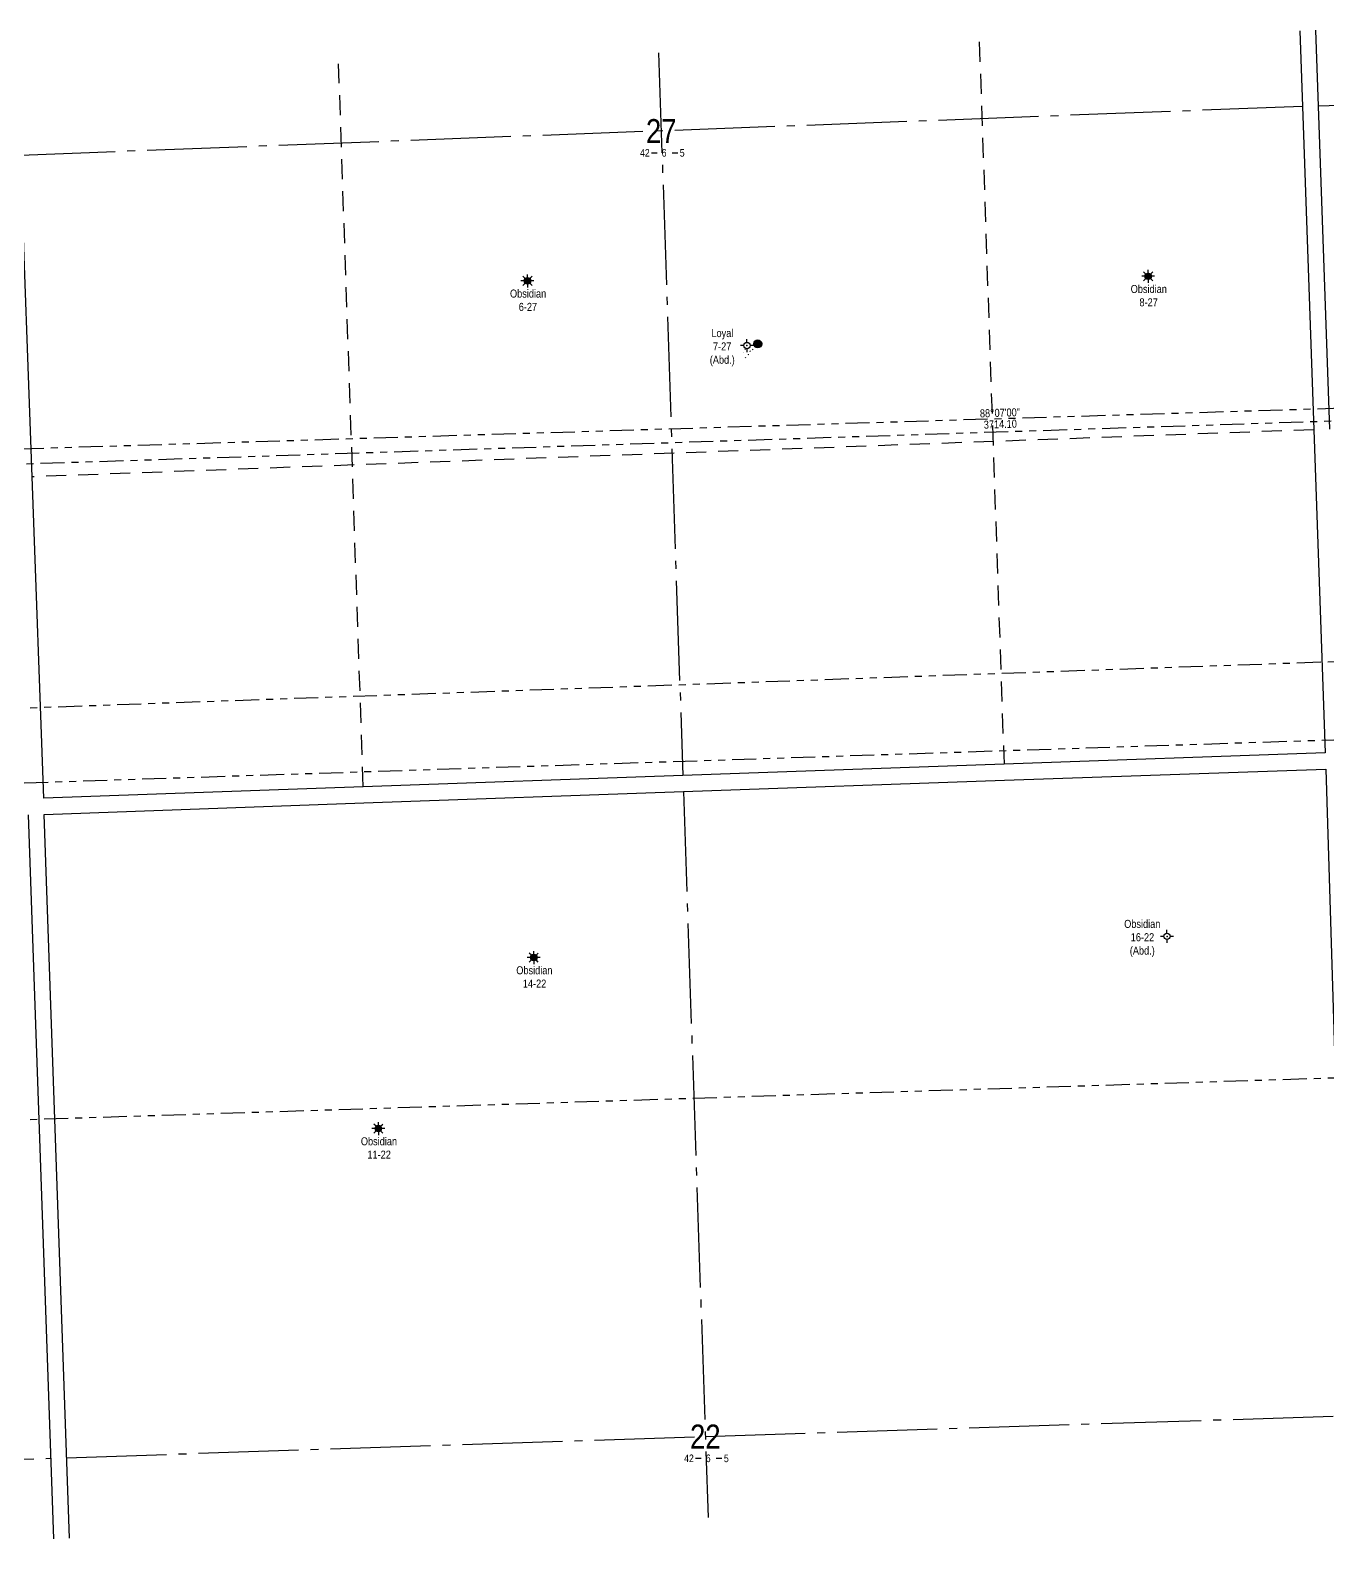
# Model space of a CAD drawing. Extents: x 645834 to 657998, y 5833506 to 5835591.
# Drawn here: x 649308 to 650929, y 5833532 to 5835418 of the extents above; entities that cross this region are included whole.
import ezdxf
from ezdxf.enums import TextEntityAlignment as Align

# ---------------------------------------------------------------- set-up
doc = ezdxf.new("R2010")
doc.units = 0
doc.header["$LTSCALE"] = 5
doc.header["$PDSIZE"] = 0.5
for name, pattern in [('foc-DOT', [1, 0.2, -0.8]), ('foc-DRILLPATH', [14.75, 6, -1.75, 1.75, -1.75, 1.75, -1.75]), ('foc-LSD', [8, 5, -3]), ('foc-QUARTERLINE', [33, 25, -3, 2, -3])]:
    doc.linetypes.add(name, pattern=pattern)
for name, color, linetype in [('10', 1, 'Continuous'), ('9', 3, 'Continuous'), ('ABADATA-DRILL-T', 8, 'Continuous'), ('AS-DRILL', 8, 'foc-DOT'), ('AS-DRILL-T', 8, 'Continuous'), ('F-WS-S', 8, 'Continuous'), ('L-BD', 7, 'Continuous'), ('L-SEC', 7, 'Continuous'), ('L-SECLBL', 7, 'Continuous'), ('L-SECQ', 8, 'foc-QUARTERLINE'), ('L-SECTION-LSD', 7, 'foc-LSD'), ('P-PDRILLPATH', 12, 'foc-DRILLPATH')]:
    doc.layers.add(name, color=color, linetype=linetype)
doc.layers.add('oil_and_gas_wells_dh', color=7, linetype='Continuous', true_color=0x047e0d)
doc.layers.add('oil_and_gas_wells_pt', color=7, linetype='Continuous', true_color=0x53dfc1)
doc.styles.add('175L', font='ARIALN.TTF', dxfattribs={"height": 20})
doc.styles.add('80L', font='ARIALN.TTF', dxfattribs={"height": 10})
doc.styles.add('SIMPLEX', font='ARIALN.TTF')
doc.styles.get("Standard").update_dxf_attribs({"font": 'ARIALN.TTF'})

# ---------------------------------------------------------------- blocks, each defined once
blk = doc.blocks.new('BH-Existing')
at = {"layer": 'AS-DRILL-T'}
h = blk.add_hatch(color=256, dxfattribs=at)
h.dxf.hatch_style = 1
edge = h.paths.add_edge_path()
edge.add_arc((0, 0), 0.5, 0, 360)
blk.add_circle((0, 0), 0.5, dxfattribs=at)
blk = doc.blocks.new('L-SECLBL')
at = {"layer": '9', "color": 7}
for p, q in [((-5.1, -27.8), (-12.3, -27.8)), ((20.7, -27.8), (13.5, -27.8))]:
    blk.add_line(p, q, dxfattribs=at)
at = {"layer": '10', "color": 2, "style": 'SIMPLEX'}
blk.add_attdef('SEC', text='', height=30, dxfattribs=at).set_placement((0, 0), align=Align.MIDDLE)
at = {"layer": '10', "color": 5, "style": '80L'}
blk.add_attdef('TWP', text='', height=9.5, dxfattribs=at).set_placement((-14.4, -27.4), align=Align.MIDDLE_RIGHT)
blk.add_attdef('RGE', text='', height=9.5, dxfattribs=at).set_placement((3.6, -27.4), align=Align.MIDDLE_CENTER)
blk.add_attdef('MER', text='', height=9.5, dxfattribs=at).set_placement((23.2, -27.4), align=Align.MIDDLE_LEFT)
blk = doc.blocks.new('GAS')
h = blk.add_hatch(color=255)
h.dxf.hatch_style = 1
edge = h.paths.add_edge_path()
edge.add_arc((0, 0), 0.9, 0, 360)
for p, q in [((-0.81, 0), (-1.62, 0)), ((-0.57, 0.57), (-1.14, 1.14)), ((0, 0.81), (0, 1.62)), ((0.57, 0.57), (1.14, 1.14)), ((1.62, 0), (0.81, 0)), ((-0.57, -0.57), (-1.14, -1.14)), ((0, -0.81), (0, -1.62)), ((1.14, -1.14), (0.57, -0.57))]:
    blk.add_line(p, q)
blk.add_circle((0, 0), 0.8)
blk = doc.blocks.new('GABD')
for p, q in [((-0.81, 0), (-1.62, 0)), ((0, 0.81), (0, 1.62)), ((1.62, 0), (0.81, 0)), ((0, -0.81), (0, -1.62))]:
    blk.add_line(p, q)
blk.add_circle((0, 0), 0.8)

msp = doc.modelspace()

# ---------------------------------------------------------------- linework, layer by layer
at = {"layer": 'AS-DRILL', "flags": 128}
msp.add_lwpolyline([(650203.599, 5835023.725), (650195.384, 5835007.834), (650194.832, 5835006.607), (650194.563, 5835005.588), (650194.546, 5835004.827), (650194.654, 5835004.57), (650194.88, 5835004.407), (650195.252, 5835004.329), (650195.752, 5835004.354), (650196.309, 5835004.461), (650196.845, 5835004.578), (650197.272, 5835004.681), (650197.551, 5835004.74), (650197.982, 5835004.713), (650198.485, 5835004.938), (650199.009, 5835005.455), (650199.542, 5835006.022), (650200.055, 5835006.568), (650201.24, 5835007.725), (650201.658, 5835008.148), (650202.543, 5835009.296), (650203.473, 5835010.585), (650204.451, 5835011.655), (650205.349, 5835012.714), (650206.164, 5835013.839), (650206.833, 5835014.88), (650207.226, 5835015.743), (650207.632, 5835016.536), (650207.987, 5835017.347), (650208.043, 5835017.469), (650208.266, 5835018.046), (650208.523, 5835018.794), (650208.728, 5835019.271), (650208.758, 5835019.272), (650208.878, 5835019.275), (650208.97, 5835019.218), (650208.986, 5835019.019), (650209.25, 5835018.907), (650209.925, 5835018.747), (650210.565, 5835018.767), (650211.206, 5835019.047), (650211.909, 5835019.309), (650212.608, 5835019.67), (650213.259, 5835019.981), (650213.862, 5835020.209), (650214.462, 5835020.848), (650215.048, 5835021.657), (650215.564, 5835022.453), (650216.072, 5835023.799), (650216.198, 5835024.253), (650216.356, 5835024.668), (650216.849, 5835025.544), (650217.069, 5835025.871)], dxfattribs=at)
at = {"layer": 'L-SEC'}
for p, q in [((650894.535, 5835417.177), (650897.817, 5835322.537)), ((650917.921, 5835323.099), (650914.634, 5835417.871)), ((650897.817, 5835322.537), (650911.979, 5834918.553)), ((650932.081, 5834919.165), (650917.921, 5835323.099)), ((649310.306, 5834859.694), (649295.816, 5835261.426)), ((650911.979, 5834918.553), (650926.141, 5834514.569)), ((649324.798, 5834457.96), (649310.306, 5834859.694)), ((650926.141, 5834514.569), (650524.805, 5834500.495)), ((650524.805, 5834500.495), (650123.47, 5834486.422)), ((650525.494, 5834480.397), (650926.845, 5834494.471)), ((650926.845, 5834494.471), (650954.704, 5833584.796)), ((649724.135, 5834472.191), (649324.798, 5834457.96)), ((650123.47, 5834486.422), (649724.135, 5834472.191)), ((650124.145, 5834466.322), (650525.494, 5834480.397)), ((649325.523, 5834437.861), (649724.834, 5834452.092)), ((649724.834, 5834452.092), (650124.145, 5834466.322)), ((649305.425, 5834437.145), (649336.841, 5833532.458)), ((649356.94, 5833533.108), (649325.523, 5834437.861))]:
    msp.add_line(p, q, dxfattribs=at)
at = {"layer": 'L-SECQ'}
for p, q in [((650093.172, 5835389.511), (650123.47, 5834486.422)), ((652508.753, 5835367.662), (650917.921, 5835323.099)), ((650897.817, 5835322.537), (649295.816, 5835261.426)), ((650124.145, 5834466.322), (650155.022, 5833558.926)), ((650151.567, 5833660.465), (650951.595, 5833686.318)), ((649353.442, 5833633.859), (650151.567, 5833660.465)), ((648527.956, 5833606.342), (649333.343, 5833633.189))]:
    msp.add_line(p, q, dxfattribs=at)
at = {"layer": 'L-SECTION-LSD'}
for p, q in [((650493.92, 5835403.346), (650524.805, 5834500.495)), ((649724.135, 5834472.191), (649693.295, 5835375.705)), ((650911.979, 5834918.553), (649310.306, 5834859.694))]:
    msp.add_line(p, q, dxfattribs=at)
at = {"layer": 'oil_and_gas_wells_dh'}
for p in [(650704.899, 5835110.332), (649929.319, 5835104.558), (650217.073, 5835025.921), (650728.578, 5834285.298), (649936.962, 5834257.215), (649742.551, 5834044.968)]:
    msp.add_point(p, dxfattribs=at)
at = {"layer": 'oil_and_gas_wells_pt'}
for p in [(650704.899, 5835110.332), (649929.319, 5835104.558), (650203.599, 5835023.725), (650728.578, 5834285.298), (649936.962, 5834257.215), (649742.551, 5834044.968)]:
    msp.add_point(p, dxfattribs=at)
at = {"layer": 'P-PDRILLPATH', "flags": 128}
for points in [[(648123.821, 5834527.654), (648679, 5834818), (648852, 5834881), (652380, 5834990)], [(648163.775, 5834529.217), (648665, 5834855), (652376, 5834977)], [(648164.367, 5834514.238), (648654, 5834548), (652378, 5834680)], [(648124.396, 5834512.671), (648604.28, 5834454.33), (652392, 5834579)], [(648124.99, 5834497.674), (648703, 5834133), (648879, 5834043), (653201, 5834181)]]:
    msp.add_lwpolyline(points, dxfattribs=at)

# ---------------------------------------------------------------- block references
at = {"layer": 'AS-DRILL-T', "xscale": 10, "yscale": 10, "zscale": 10}
msp.add_blockref('BH-Existing', (650217.069, 5835025.871), dxfattribs=at)
at = {"layer": 'L-SECLBL', "xscale": 0.9997069999999961, "yscale": 0.9997069999999961, "zscale": 0.9997069999999961}
for p, values in [((650096.445, 5835291.967), {'SEC': '27', 'TWP': '42', 'RGE': '6', 'MER': '5'}), ((650151.567, 5833660.465), {'SEC': '22', 'TWP': '42', 'RGE': '6', 'MER': '5'})]:
    msp.add_blockref('L-SECLBL', p, dxfattribs=at).add_auto_attribs(values)

# ---------------------------------------------------------------- texts
at = {"layer": 'L-BD'}
for s, p in [('88°07\'00"', (650519.72, 5834939.73)), ('3714.10', (650520.188, 5834925.492))]:
    msp.add_text(s, height=9.9971, rotation=1.882934, dxfattribs=at).set_placement(p, align=Align.MIDDLE_CENTER)

# ---------------------------------------------------------------- next in the draw order: texts
at = {"layer": 'AS-DRILL-T', "char_height": 10, "attachment_point": 1, "style": '175L', "bg_fill": 2}
for s, insert in [('\\pi0.33338;Obsidian\\P\\pi11.264;6-27', (649907.15, 5835093.687)), ('\\pi0.33338;Obsidian\\P\\pi11.288;8-27', (650682.788, 5835099.429)), ('\\pi9.3818;Loyal\\P\\pi11.322;7-27\\P\\pi7.3457;(Abd.)', (650149.794, 5835044.31)), ('\\pi0.33338;Obsidian\\P\\pi8.5189;16-22\\P\\pi7.3457;(Abd.)', (650674.66, 5834305.951)), ('\\pi0.33338;Obsidian\\P\\pi8.5189;14-22', (649914.996, 5834248.008)), ('\\pi0.33338;Obsidian\\P\\pi8.5189;11-22', (649720.778, 5834034.27))]:
    msp.add_mtext_dynamic_manual_height_columns(s, width=44.50033, gutter_width=100, heights=[0], dxfattribs=dict(at, insert=insert))

# ---------------------------------------------------------------- next in the draw order: block references
at = {"layer": 'ABADATA-DRILL-T', "xscale": 5.000000000000009, "yscale": 5.000000000000009, "zscale": 5.000000000000009}
for p in [(650203.599, 5835023.725), (650728.464, 5834285.367)]:
    msp.add_blockref('GABD', p, dxfattribs=at)
at = {"layer": 'F-WS-S', "xscale": 4.998534999999999, "yscale": 4.998534999999999, "zscale": 4.998534999999999}
for p in [(649929.313, 5835104.542), (650704.952, 5835110.284), (649937.16, 5834258.864), (649742.942, 5834045.125)]:
    msp.add_blockref('GAS', p, dxfattribs=at)

doc.saveas('drawing.dxf')
